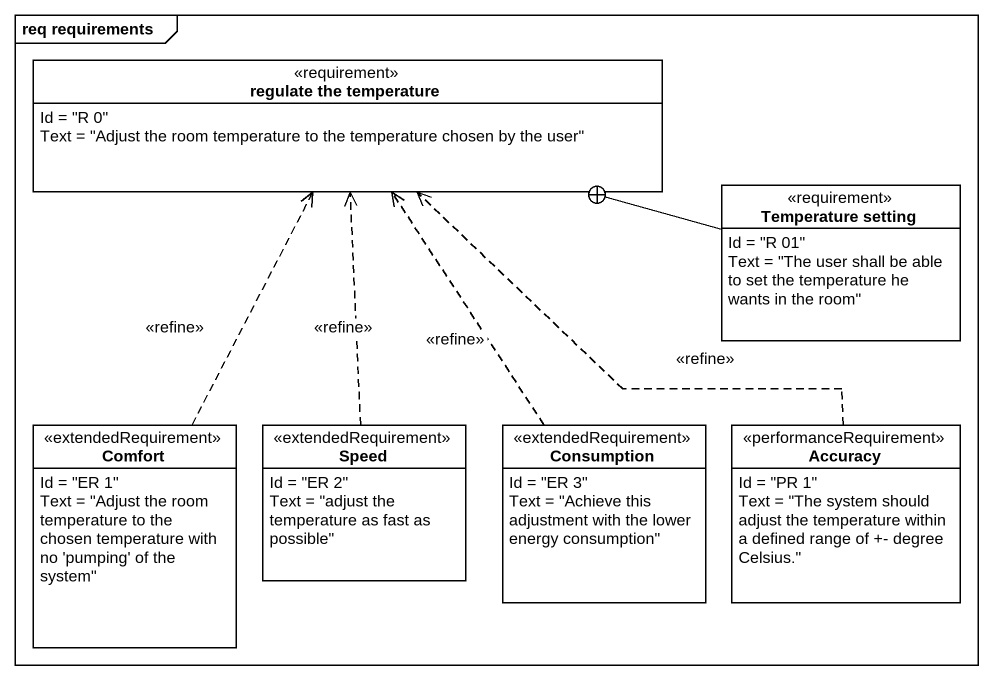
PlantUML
@startuml
mainframe req requirements
hide circle
hide empty members
class "regulate the temperature" as regulate_the_temperature <<requirement>> {
  Id = "R 0"
  Text = "Adjust the room temperature to the temperature chosen by the user"
}
class "Temperature setting" as Temperature_setting <<requirement>> {
  Id = "R 01"
  Text = "The user shall be able to set the temperature he wants in the room"
}
class Comfort <<extendedRequirement>> {
  Id = "ER 1"
  Text = "Adjust the room temperature to the chosen temperature with no 'pumping' of the system"
}
class Speed <<extendedRequirement>> {
  Id = "ER 2"
  Text = "adjust the temperature as fast as possible"
}
class Consumption <<extendedRequirement>> {
  Id = "ER 3"
  Text = "Achieve this adjustment with the lower energy consumption"
}
class Accuracy <<performanceRequirement>> {
  Id = "PR 1"
  Text = "The system should adjust the temperature within a defined range of +- degree Celsius."
}
Temperature_setting -left-+ regulate_the_temperature
Comfort .up.> regulate_the_temperature : <<refine>>
Speed .up.> regulate_the_temperature : <<refine>>
Consumption .up.> regulate_the_temperature : <<refine>>
Accuracy .up.> regulate_the_temperature : <<refine>>
@enduml
